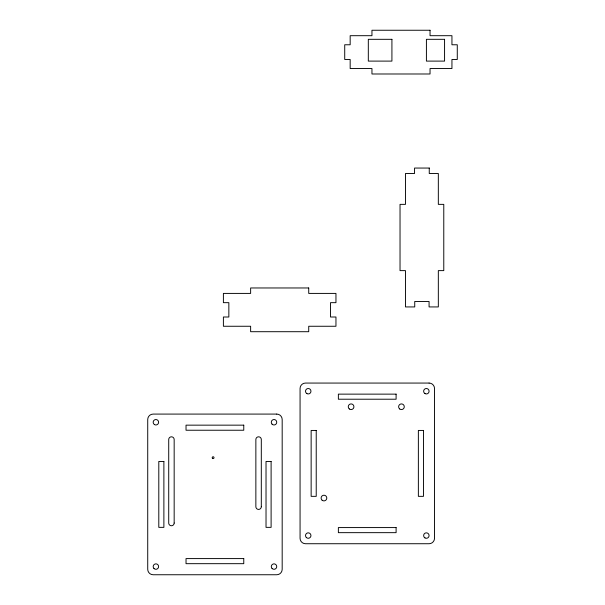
<?xml version="1.0" encoding="UTF-8"?>
<svg xmlns="http://www.w3.org/2000/svg" width="605" height="605" viewBox="0 0 605 605"><rect width="100%" height="100%" fill="white"/><g stroke="black" fill="none" stroke-linecap="round" stroke-linejoin="round"><path stroke-width="0.91" d="M430.042 30.25L371.954 30.25L371.954 35.695L350.166 35.695L350.166 44.77L344.721 44.77L344.721 59.471L350.166 59.471L350.166 68.546L371.954 68.546L371.954 73.992L430.042 73.992L430.042 68.546L451.943 68.546L451.943 59.471L457.274 59.471L457.274 44.77L451.943 44.77L451.943 35.695L430.042 35.695L430.042 30.25M391.919 39.317L368.316 39.317L368.316 61.105L391.919 61.105L391.919 39.317M444.569 39.317L426.412 39.317L426.412 61.105L444.569 61.105L444.569 39.317M429.255 168.054L414.554 168.054L414.554 173.499L405.479 173.499L405.479 204.361L400.034 204.361L400.034 270.624L405.479 270.624L405.479 306.932L414.735 306.932L414.735 301.487L429.074 301.487L429.074 306.932L438.33 306.932L438.33 270.624L443.775 270.624L443.775 204.361L438.33 204.361L438.33 173.499L429.255 173.499L429.255 168.054M308.724 287.965L250.629 287.965L250.629 293.41L223.396 293.41L223.396 302.666L228.849 302.666L228.849 317.005L223.396 317.005L223.396 326.261L250.629 326.261L250.629 331.706L308.724 331.706L308.724 326.261L335.957 326.261L335.957 317.005L330.512 317.005L330.512 302.666L335.957 302.666L335.957 293.41L308.724 293.41L308.724 287.965M429.081 383.063L305.51 383.063A5.445 5.445 0 0 0 300.065 388.508L300.065 538.284A5.445 5.445 0 0 0 305.51 543.729L429.081 543.729A5.445 5.445 0 0 0 434.526 538.284L434.526 388.508A5.445 5.445 0 0 0 429.081 383.063M396.101 394.135L338.369 394.135L338.369 399.217L396.101 399.217L396.101 394.135M276.735 414.085L153.171 414.085A5.445 5.445 0 0 0 147.726 419.53L147.726 569.305A5.445 5.445 0 0 0 153.171 574.75L276.735 574.75A5.445 5.445 0 0 0 282.18 569.305L282.18 419.53A5.445 5.445 0 0 0 276.735 414.085M243.762 425.156L186.03 425.156L186.03 430.238L243.762 430.238L243.762 425.156M316.226 430.442L311.144 430.442L311.144 496.35L316.226 496.35L316.226 430.442M423.455 430.442L418.365 430.442L418.365 496.35L423.455 496.35L423.455 430.442M163.879 461.464L158.797 461.464L158.797 527.363L163.879 527.363L163.879 461.464M271.108 461.464L266.026 461.464L266.026 527.363L271.108 527.363L271.108 461.464M396.101 527.575L338.369 527.575L338.369 532.657L396.101 532.657L396.101 527.575M243.762 558.589L186.03 558.589L186.03 563.678L243.762 563.678L243.762 558.589M261.307 506.703L261.307 439.533A2.723 2.723 0 0 0 258.585 436.81A2.723 2.723 0 0 0 255.862 439.533L255.862 506.703A2.723 2.723 0 0 0 258.585 509.425A2.723 2.723 0 0 0 261.307 506.703M174.164 523.038L174.164 439.533A2.723 2.723 0 0 0 171.442 436.81A2.723 2.723 0 0 0 168.719 439.533L168.719 523.038A2.723 2.723 0 0 0 171.442 525.76A2.723 2.723 0 0 0 174.164 523.038M349.297 408.942A2.836 2.836 0 0 0 353.887 407.195A2.836 2.836 0 0 0 350.076 404.095A2.836 2.836 0 0 0 349.297 408.942M399.655 408.942A2.836 2.836 0 0 0 404.253 407.195A2.836 2.836 0 0 0 400.434 404.095A2.836 2.836 0 0 0 399.655 408.942M322.162 500.259A2.836 2.836 0 0 0 326.76 498.512A2.836 2.836 0 0 0 322.941 495.404A2.836 2.836 0 0 0 322.162 500.259M306.871 393.59A2.723 2.723 0 0 0 310.962 391.231A2.723 2.723 0 0 0 306.871 388.871A2.723 2.723 0 0 0 306.871 393.59M272.091 568.503A2.723 2.723 0 0 0 276.644 567.286A2.723 2.723 0 0 0 273.309 563.951A2.723 2.723 0 0 0 272.091 568.503M272.091 424.181A2.723 2.723 0 0 0 276.644 422.955A2.723 2.723 0 0 0 273.309 419.62A2.723 2.723 0 0 0 272.091 424.181M153.965 568.503A2.723 2.723 0 0 0 158.525 567.286A2.723 2.723 0 0 0 155.19 563.951A2.723 2.723 0 0 0 153.965 568.503M154.532 424.612A2.723 2.723 0 0 0 158.616 422.252A2.723 2.723 0 0 0 154.532 419.893A2.723 2.723 0 0 0 154.532 424.612M424.997 393.59A2.723 2.723 0 0 0 429.081 391.231A2.723 2.723 0 0 0 424.997 388.871A2.723 2.723 0 0 0 424.997 393.59M424.997 537.921A2.723 2.723 0 0 0 429.081 535.561A2.723 2.723 0 0 0 424.997 533.202A2.723 2.723 0 0 0 424.997 537.921M306.312 537.482A2.723 2.723 0 0 0 310.864 536.264A2.723 2.723 0 0 0 307.529 532.929A2.723 2.723 0 0 0 306.312 537.482M212.468 458.31A0.907 0.907 0 0 0 213.988 457.902A0.907 0.907 0 0 0 212.877 456.79A0.907 0.907 0 0 0 212.468 458.31"/></g></svg>
